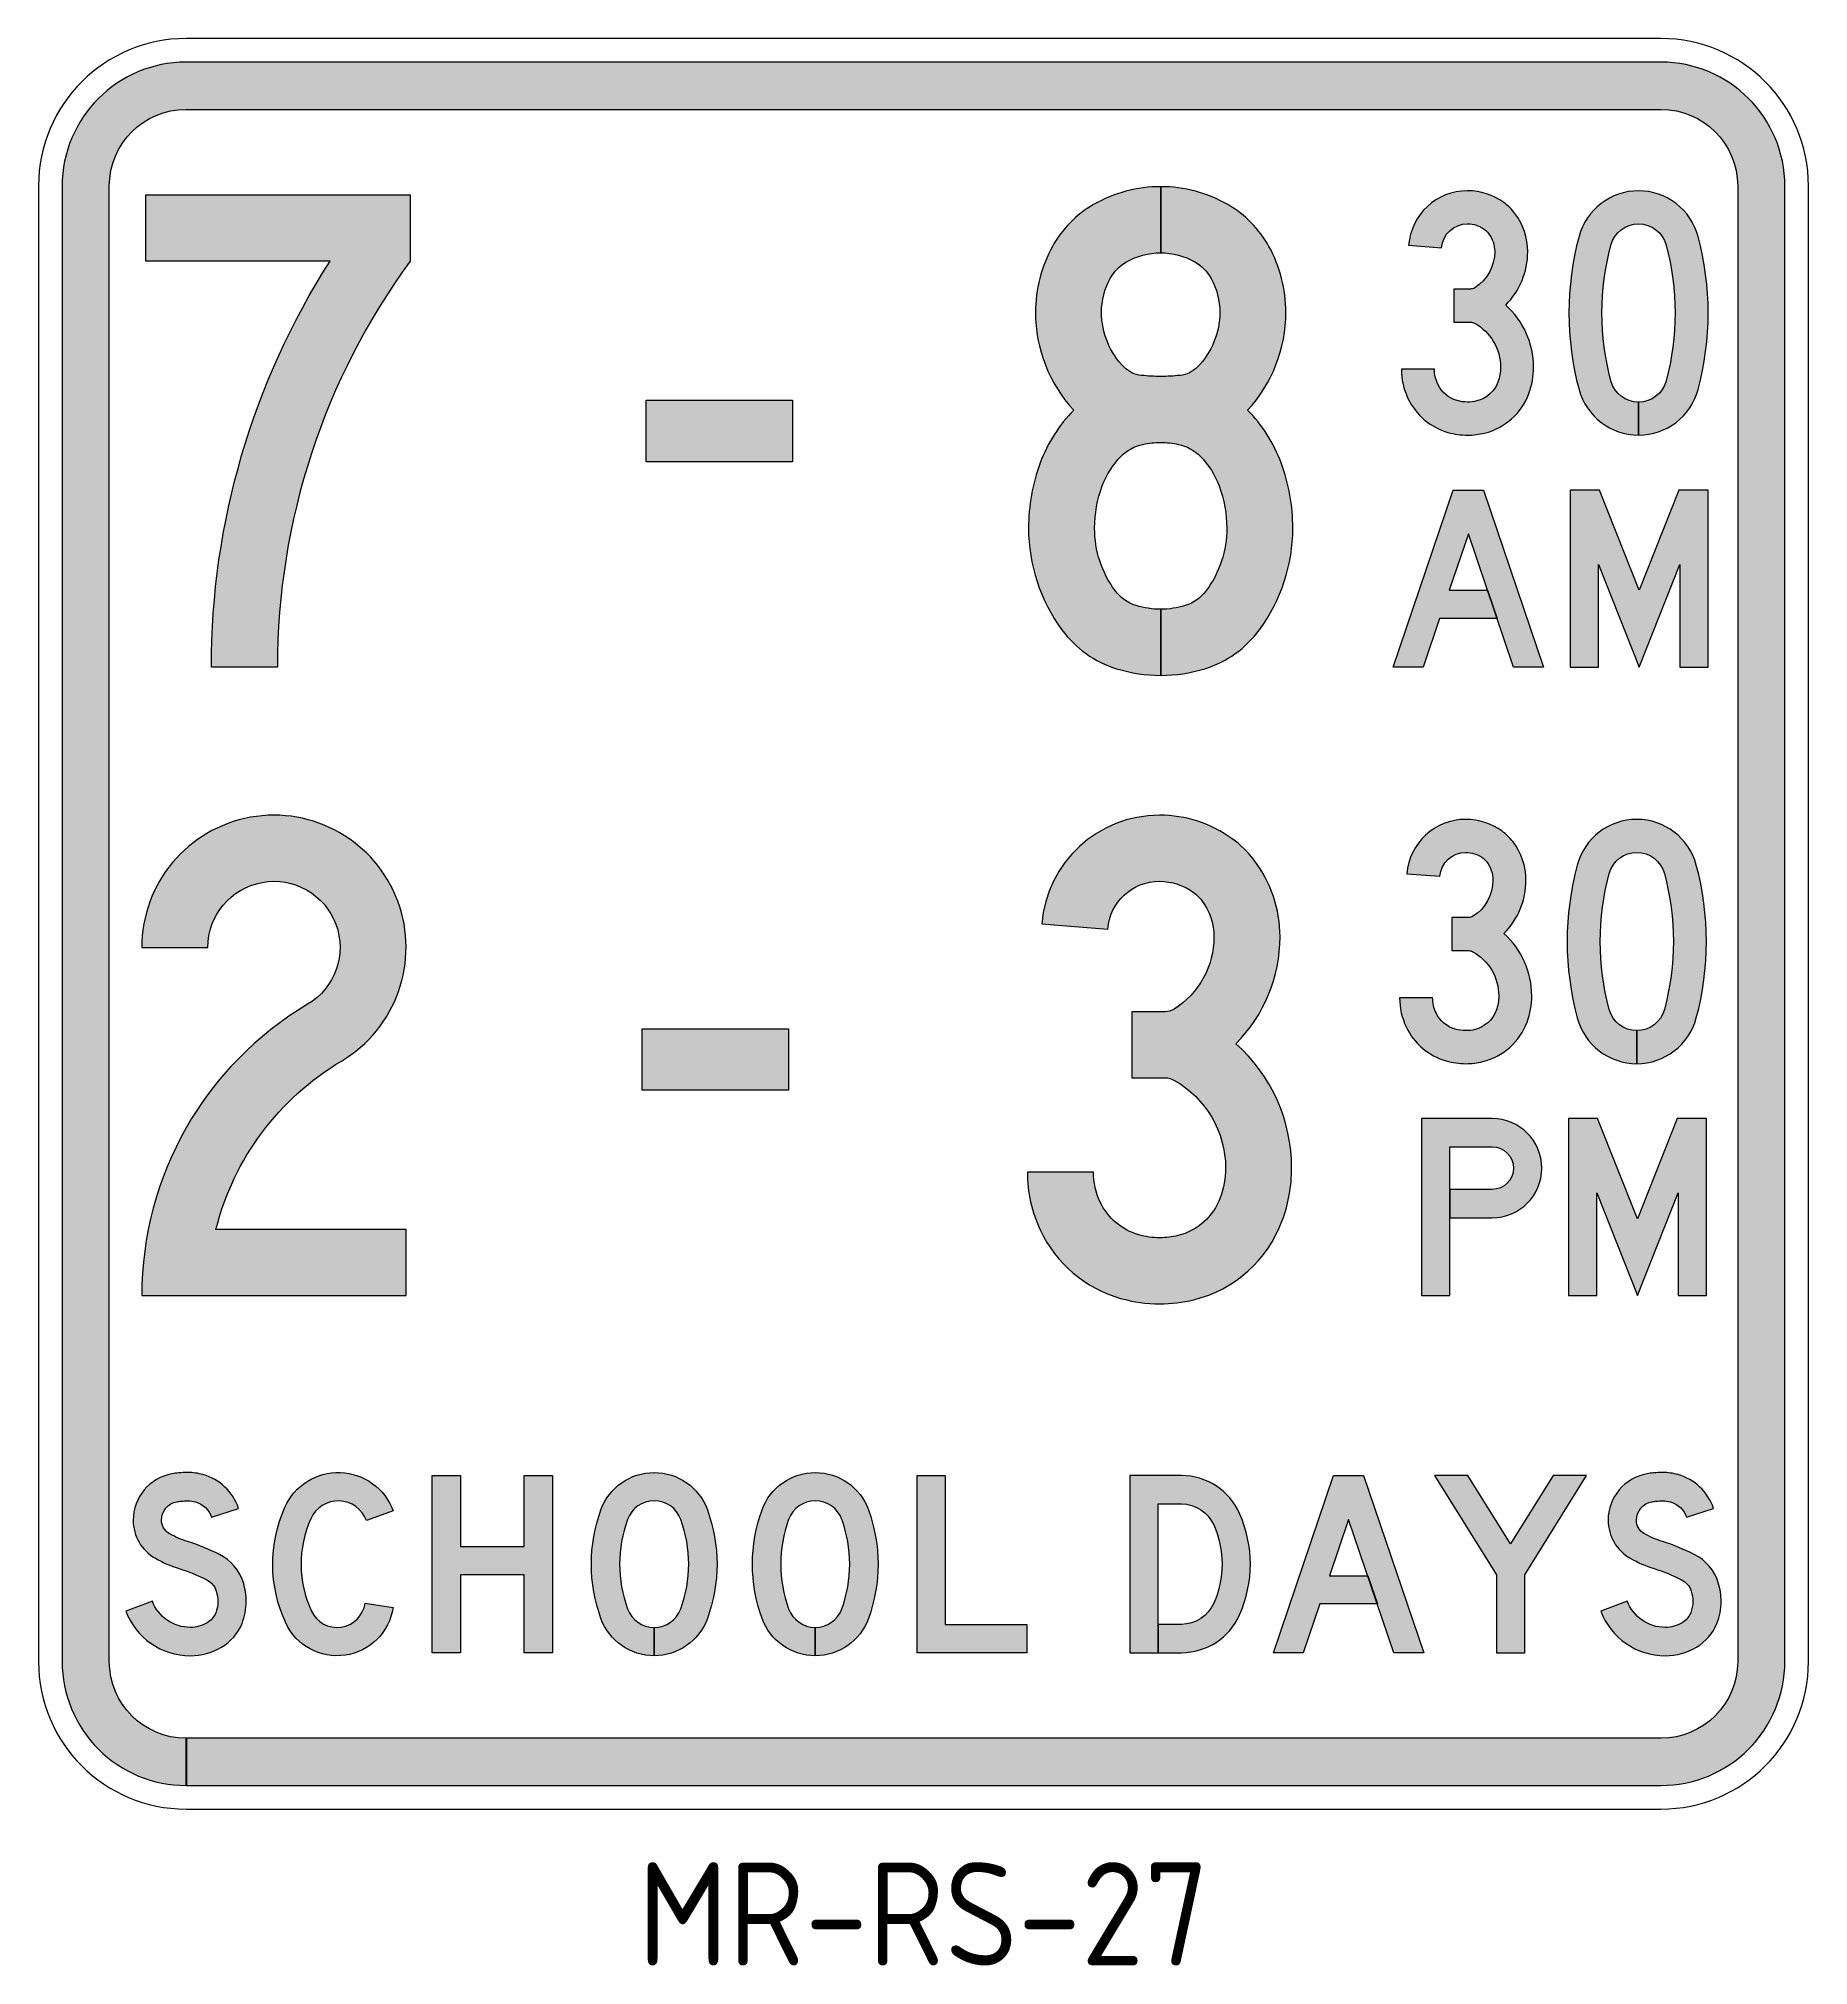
# Model space of a CAD drawing. Header units: millimetres. Extents: x 316.4 to 376.4, y 49.5 to 114.8.
import ezdxf
from ezdxf.enums import TextEntityAlignment as Align

# ---------------------------------------------------------------- set-up
doc = ezdxf.new("R2010")
doc.units = ezdxf.units.MM
doc.linetypes.add('DASHED', pattern=[19.049999999999997, 12.7, -6.35])
for name, color, linetype in [('CNSTRN', 2, 'Continuous'), ('DIM', 1, 'Continuous'), ('L20 GREY', 8, 'DASHED')]:
    doc.layers.add(name, color=color, linetype=linetype)
doc.layers.add('GSBWFILL', color=4, linetype='Continuous', lineweight=0)
doc.styles.add('T35', font='isocp2.shx', dxfattribs={"height": 3.5})
doc.styles.add('TSText', font='isocp2.shx', dxfattribs={"height": 25})

# ---------------------------------------------------------------- blocks, each defined once
blk = doc.blocks.new('*U40')
at = {"layer": 'GSBWFILL', "transparency": 33554687}
blk.add_hatch(color=256, dxfattribs=at).paths.add_polyline_path([(-249.8400000000001, -292.0000000000002), (250, -292.0000000000002, 0.414213562373095), (292, -250.0000000000002), (292, 250.0000000000002, 0.414213562373095), (250, 292.0000000000002), (-250, 292.0000000000003, 0.414213562373095), (-292, 250.0000000000003), (-292, -250.0000000000002, 0.414213562373095), (-250, -292.0000000000002), (-250, -276.0000000000002, -0.414213562373095), (-276, -250.0000000000002), (-276, 250.0000000000002, -0.414213562373095), (-250, 276.0000000000002), (250, 276.0000000000002, -0.414213562373095), (276, 250.0000000000002), (276, -250.0000000000003, -0.414213562373095), (250, -276.0000000000003), (-249.8400000000001, -276.0000000000002)])
at = {"layer": 'GSBWFILL', "linetype": 'Continuous', "transparency": 33554687}
for points in [[(-250, -300.0000000000002), (250, -300.0000000000002, 0.414213562373095), (300, -250.0000000000002), (300, 250.0000000000002, 0.414213562373095), (250, 300.0000000000002), (-250, 300.0000000000003, 0.414213562373095), (-300, 250.0000000000003), (-300, -250.0000000000002, 0.414213562373095), (-250, -300.0000000000002)], [(-249.8400000000001, -292.0000000000002), (250, -292.0000000000002, 0.414213562373095), (292, -250.0000000000002), (292, 250.0000000000002, 0.414213562373095), (250, 292.0000000000002), (-250, 292.0000000000003, 0.414213562373095), (-292, 250.0000000000003), (-292, -250.0000000000002, 0.414213562373095), (-250, -292.0000000000002), (-250, -276.0000000000002, -0.414213562373095), (-276, -250.0000000000002), (-276, 250.0000000000002, -0.414213562373095), (-250, 276.0000000000002), (250, 276.0000000000002, -0.414213562373095), (276, 250.0000000000002), (276, -250.0000000000003, -0.414213562373095), (250, -276.0000000000003), (-249.8400000000001, -276.0000000000002), (-249.8400000000001, -292.0000000000002)]]:
    blk.add_lwpolyline(points, format="xyb", close=True, dxfattribs=at).dxf.unprotected_set("ltscale", 0)
at = {"layer": 'GSBWFILL', "color": 250, "transparency": 33554687, "style": 'TSText'}
for s in ['levels:GSCOLORFILL|GSBWFILL|GSOUTLINE', 'panelStyle:MR-RS-11-SCHOOL.ssm', 'chevronShoulderRadius:300.000', 'constructPanels:900|600|450', 'panelBorderRadius:300.000', 'chevronTipRadius:300.000', 'constructPanelMode:0', 'panelRoundCorners:0', 'panelStation:none', 'panelHeightLock:1', 'panelWidthLock:1', 'heightRounding:2', 'legendMaterial:0', 'panelName:name', 'widthRounding:2', 'panelStandard:1', 'panelMounting:1', 'panelMaterial:0', 'panelQuantity:1', 'marginAlign:9', 'panelShape:0', 'panelSizes:', 'version:2']:
    blk.add_text(s, height=0.001, dxfattribs=at).set_placement((0, 299.9980000000003), align=Align.CENTER)
blk = doc.blocks.new('*U3')
at = {"layer": 'GSBWFILL'}
h = blk.add_hatch(color=256, dxfattribs=at)
edge = h.paths.add_edge_path()
edge.add_arc((70.1138021978752, 139.8349602439575), 31.66503975604246, 74.46761882983742, 89.99999999999937, ccw=False)
edge.add_arc((71.36961921618118, 144.3533723390851), 26.97535701145702, 18.43416843661788, 74.46761882983628, ccw=False)
edge.add_line((96.96080605563552, 152.8833806652067), (127.318809418287, 163.002255693254))
edge.add_arc((71.36961921618013, 144.353372339084), 58.97535701145839, 18.43416843661881, 74.46761882983712)
edge.add_arc((70.11380219787513, 139.8349602439581), 63.66503975604186, 74.46761882983803, 90.00000000000006)
edge.add_arc((70.11380219787479, 87.17811100693719), 116.3218889930628, 89.99999999999987, 95.20208452342816)
edge.add_arc((67.43430500120193, 116.6089654807103), 86.76931042056951, 95.20208452342852, 100.0660043927368)
edge.add_arc((61.58281260194144, 149.5723280011554), 53.29061223869738, 100.0660043927364, 179.9999999999999)
edge.add_arc((57.59622376642022, 149.5723280011556), 49.30402340317619, 180.0000000000001, 240.52539161732)
edge.add_arc((102.7723739602681, 229.5035335058323), 141.1184131237857, 240.5253916173195, 252.4229875600029)
edge.add_arc((-5.154268137836397, -111.1985611304839), 216.2694397253923, 63.49479254048009, 72.42298756000332, ccw=False)
edge.add_arc((81.8551508929528, 63.27562188433962), 21.30308483623306, 17.092358613637998, 63.49479254048009, ccw=False)
edge.add_arc((63.63858117502647, 57.67413260573667), 40.36141882497338, -1.1368683772161603e-13, 17.092358613637487, ccw=False)
edge.add_arc((69.91031519401423, 57.67413260573653), 34.08968480598563, -21.835978028378975, 1.1368683772161603e-13, ccw=False)
edge.add_arc((80.10296240503372, 53.58993848622089), 23.1092158372125, 300.4201037662424, 338.16402197162085, ccw=False)
edge.add_arc((72.8177436446915, 65.99731672222809), 37.49731672222812, 270.00000000000006, 300.4201037662424, ccw=False)
edge.add_arc((72.81774364469152, 74.31938926379087), 45.8193892637909, 200.6540005308844, 270.00000000000006, ccw=False)
edge.add_line((29.94328044301864, 58.15780401743604), (-1.13686837721616e-13, 46.87064510517077))
edge.add_arc((72.81774364469149, 74.31938926379078), 77.81938926379081, 200.6540005308842, 269.9999999999999)
edge.add_arc((72.81774364469143, 65.9973167222284), 69.49731672222843, 269.9999999999999, 300.4201037662422)
edge.add_arc((80.10296240503381, 53.58993848622085), 55.10921583721243, 300.4201037662423, 338.1640219716208)
edge.add_arc((69.91031519401425, 57.67413260573646), 66.08968480598561, 338.1640219716209, 360.0000000000001)
edge.add_arc((63.63858117502667, 57.67413260573663), 72.36141882497319, 359.9999999999999, 377.0923586136376)
edge.add_arc((81.85515089295305, 63.2756218843399), 53.30308483623273, 17.09235861363743, 63.49479254047981)
edge.add_arc((-5.154268137833228, -111.198561130476), 248.2694397253839, 63.49479254047989, 72.4229875600031)
edge.add_arc((102.7723739602719, 229.5035335058409), 109.118413123795, 240.5253916173198, 252.4229875600031, ccw=False)
edge.add_arc((57.59622376642032, 149.5723280011554), 17.30402340317604, 179.9999999999995, 240.5253916173191, ccw=False)
edge.add_arc((61.58281260194153, 149.5723280011556), 21.29061223869724, 100.06600439273649, 180.0000000000001, ccw=False)
edge.add_arc((67.4343050012016, 116.6089654807101), 54.76931042056966, 95.20208452342831, 100.06600439273649, ccw=False)
edge.add_arc((70.11380219787529, 87.17811100693228), 84.32188899306769, 89.99999999999977, 95.20208452342808, ccw=False)
blk.add_lwpolyline([(70.11380219787551, 171.5, -0.06787675261042452), (78.59315953967004, 170.3435695505434, -0.2494830365654269), (96.96080605563552, 152.8833806652067), (127.318809418287, 163.002255693254, 0.2494830365654264), (87.16221351932367, 201.1749061075884, 0.06787675261042452), (70.11380219787506, 203.5, 0.02270227471950201), (59.56703468978421, 203.0208818389779, 0.02122604096759155), (52.26854324855614, 202.0426409332105, 0.3636441175402912), (8.292200363244035, 149.5723280011555, 0.2704077510795036), (33.33678063119186, 106.6495351923277, 0.0519597405227712), (60.15638590907119, 94.97367033413467, -0.03897631886995447), (91.3622734742722, 82.33962051430993, -0.2052815878054308), (102.2173258005501, 69.53687228439209, -0.07471806484743376), (103.9999999999999, 57.67413260573662, -0.09556678149168694), (101.5541485995273, 44.99444737401317, -0.1661941654668835), (91.80399884476228, 33.66202833871628, -0.1335177693873042), (72.81774364469155, 28.49999999999997, -0.3121642975364797), (29.94328044301864, 58.15780401743604), (-1.13686837721616e-13, 46.87064510517077, 0.3121642975364798), (72.81774364469138, -3.500000000000028, 0.1335177693873042), (108.0067626559154, 6.067274401056522, 0.1661941654668837), (131.2582269663246, 33.09202205901265, 0.09556678149168694), (135.9999999999999, 57.67413260573656, 0.07471806484743371), (132.8039568942248, 78.94208351750389, 0.2052815878054319), (105.6432062565886, 110.9762222482267, 0.03897631886995447), (69.8199839289999, 125.4796512773732, -0.05195974052277098), (49.08199018496825, 134.5078979602233, -0.2704077510795024), (40.29220036324429, 149.5723280011556, -0.3636441175402912), (57.86158500182572, 170.5352150791966, -0.02122604096759155), (62.46843668024738, 171.1526866203946, -0.02270227471950201)], format="xyb", close=True, dxfattribs=at)
blk = doc.blocks.new('*U4')
at = {"layer": 'GSBWFILL', "linetype": 'Continuous'}
blk.add_hatch(color=256, dxfattribs=at).paths.add_polyline_path([(13.72124205111108, 164.4021739130435, 0.2166768782576797), (14.62675417347889, 33.60638297872346, 0.7444135620073872), (136, 51.04683606026732), (104.3509964946425, 55.77341803013366, -0.7444135620073867), (43.66437358138194, 47.05319148936167, -0.2166768782576799), (42.94225631924041, 151.3586956521739, -0.6740116141040629), (105.934343747456, 149.1418350505327), (136, 160.0988562745634, 0.6740116141040616)])
at = {"layer": 'GSBWFILL'}
blk.add_lwpolyline([(136, 51.04683606026732, -0.744413562007387), (14.6267541734789, 33.60638297872336, -0.2166768782576799), (13.72124205111101, 164.4021739130435, -0.674011614104063), (136, 160.0988562745634), (105.934343747456, 149.1418350505327, 0.6740116141040626), (42.94225631924041, 151.3586956521739, 0.21667687825768), (43.66437358138194, 47.05319148936167, 0.744413562007387), (104.3509964946425, 55.77341803013366)], format="xyb", close=True, dxfattribs=at)
blk = doc.blocks.new('*U5')
at = {"layer": 'GSBWFILL', "linetype": 'Continuous'}
blk.add_hatch(color=256, dxfattribs=at).paths.add_polyline_path([(0, 0), (32, 0), (32, 88), (104, 88), (104, 0), (136, 0), (136, 200), (104, 200), (104, 120), (32, 120), (32, 200), (0, 200)])
at = {"layer": 'GSBWFILL'}
blk.add_lwpolyline([(0, 200), (32, 200), (32, 120), (104, 120), (104, 200), (136, 200), (136, 0), (104, 0), (104, 88), (32, 88), (32, 0), (0, 0)], close=True, dxfattribs=at)
blk = doc.blocks.new('*U6')
at = {"layer": 'GSBWFILL', "linetype": 'Continuous'}
blk.add_hatch(color=256, dxfattribs=at).paths.add_polyline_path([(10.8974677644866, 161.4928538138885, 0.177215189873418), (10.89746776448655, 38.50714618611153, 0.3148253933391206), (71, -3.499999999999993), (71, 28.5, -0.3148253933391204), (40.9487338822433, 49.50357309305578, -0.1772151898734181), (40.94873388224336, 150.4964269069443, -0.6989247311827949), (101.0512661177567, 150.4964269069442, -0.177215189873418), (101.0512661177567, 49.50357309305575, -0.3147395270879065), (71.00999999999999, 28.50000156250005), (71.00999999999999, -3.499999218749977, 0.3147824596861237), (131.1025322355135, 38.5071461861116, 0.1772151898734178), (131.1025322355134, 161.4928538138885, 0.6989247311827947)])
at = {"layer": 'GSBWFILL'}
blk.add_lwpolyline([(71, -3.499999999999986, -0.3148253933391205), (10.89746776448658, 38.50714618611153, -0.1772151898734181), (10.89746776448658, 161.4928538138885, -0.6989247311827952), (131.1025322355134, 161.4928538138885, -0.1772151898734181), (131.1025322355134, 38.50714618611148, -0.3147824596861233), (71.00999999999999, -3.499999218749981), (71.00999999999999, 28.50000156250004, 0.3147395270879066), (101.0512661177567, 49.50357309305574, 0.1772151898734181), (101.0512661177567, 150.4964269069443, 0.6989247311827952), (40.94873388224335, 150.4964269069442, 0.1772151898734181), (40.94873388224329, 49.50357309305576, 0.3148253933391204), (71, 28.5)], format="xyb", close=True, dxfattribs=at)
blk = doc.blocks.new('*U7')
at = {"layer": 'GSBWFILL', "linetype": 'Continuous'}
blk.add_hatch(color=256, dxfattribs=at).paths.add_polyline_path([(10.8974677644866, 161.4928538138885, 0.177215189873418), (10.89746776448655, 38.50714618611153, 0.3148253933391206), (71, -3.499999999999993), (71, 28.5, -0.3148253933391204), (40.9487338822433, 49.50357309305578, -0.1772151898734181), (40.94873388224336, 150.4964269069443, -0.6989247311827949), (101.0512661177567, 150.4964269069442, -0.177215189873418), (101.0512661177567, 49.50357309305575, -0.3147395270879065), (71.00999999999999, 28.50000156250005), (71.00999999999999, -3.499999218749977, 0.3147824596861237), (131.1025322355135, 38.5071461861116, 0.1772151898734178), (131.1025322355134, 161.4928538138885, 0.6989247311827947)])
at = {"layer": 'GSBWFILL'}
blk.add_lwpolyline([(71, -3.499999999999986, -0.3148253933391205), (10.89746776448658, 38.50714618611153, -0.1772151898734181), (10.89746776448658, 161.4928538138885, -0.6989247311827952), (131.1025322355134, 161.4928538138885, -0.1772151898734181), (131.1025322355134, 38.50714618611148, -0.3147824596861233), (71.00999999999999, -3.499999218749981), (71.00999999999999, 28.50000156250004, 0.3147395270879066), (101.0512661177567, 49.50357309305574, 0.1772151898734181), (101.0512661177567, 150.4964269069443, 0.6989247311827952), (40.94873388224335, 150.4964269069442, 0.1772151898734181), (40.94873388224329, 49.50357309305576, 0.3148253933391204), (71, 28.5)], format="xyb", close=True, dxfattribs=at)
blk = doc.blocks.new('*U8')
at = {"layer": 'GSBWFILL', "linetype": 'Continuous'}
blk.add_hatch(color=256, dxfattribs=at).paths.add_polyline_path([(32, 32), (124, 32), (124, 0), (0, 0), (0, 200), (32, 200)])
at = {"layer": 'GSBWFILL'}
blk.add_lwpolyline([(32, 32), (124, 32), (124, 0), (0, 0), (0, 200), (32, 200)], close=True, dxfattribs=at)
blk = doc.blocks.new('*U2')
at = {"layer": 'CNSTRN', "color": 28}
for name, p, xscale, yscale, zscale in [('*U3', (0, 0), 0.300000000000001, 0.300000000000001, 0.300000000000001), ('*U4', (49.80000000000018, 0), 0.300000000000001, 0.300000000000001, 0.300000000000001), ('*U5', (103.8000000000002, 0), 0.300000000000001, 0.300000000000001, 0.300000000000001), ('*U6', (157.7999999999997, 0), 0.3, 0.3, 0.3), ('*U7', (212.4000000000001, 0), 0.3, 0.3, 0.3), ('*U8', (268.2000000000003, 0), 0.3, 0.3, 0.3)]:
    blk.add_blockref(name, p, dxfattribs=dict(at, xscale=xscale, yscale=yscale, zscale=zscale))
blk = doc.blocks.new('*U10')
at = {"layer": 'GSBWFILL', "linetype": 'Continuous'}
blk.add_hatch(color=256, dxfattribs=at).paths.add_polyline_path([(0, 0), (32, 0), (32, 168), (58.06346010171023, 168, -0.2964931262111151), (94.62198769690465, 144.2318840579709, -0.212019282081777), (94.62198769690458, 55.76811594202892, -0.2964931262111143), (58.06346010171029, 32), (32.00999999999999, 31.99999999999999), (32.00999999999999, 0), (58.06346010171028, 0, 0.2964931262111141), (123.8688097730599, 42.78260869565198, 0.2120192820817773), (123.8688097730601, 157.2173913043477, 0.2964931262111152), (58.06346010171021, 200), (0, 200)])
at = {"layer": 'GSBWFILL'}
blk.add_lwpolyline([(32.00999999999999, 31.99999999999999), (32.00999999999999, 0), (58.06346010171023, 0, 0.2964931262111147), (123.86880977306, 42.78260869565205, 0.2120192820817774), (123.8688097730601, 157.2173913043478, 0.2964931262111148), (58.06346010171023, 200), (0, 200), (0, 0), (32, 0), (32, 168), (58.06346010171023, 168, -0.2964931262111147), (94.62198769690463, 144.231884057971, -0.2120192820817771), (94.62198769690457, 55.76811594202893, -0.2964931262111147), (58.06346010171023, 32)], format="xyb", close=True, dxfattribs=at)
blk = doc.blocks.new('*U11')
at = {"layer": 'GSBWFILL', "linetype": 'Continuous'}
blk.add_hatch(color=256, dxfattribs=at).paths.add_polyline_path([(0, 0), (68, 200), (102, 200), (170, 0), (136.2009704281322, 0), (85, 150.5910894945062), (63.37275643622598, 86.9815496010532), (106.6166813670329, 86.9815496010532), (117.4966813670329, 54.9815496010532), (52.49275643622593, 54.9815496010532), (33.79902957186789, 0)])
at = {"layer": 'GSBWFILL'}
blk.add_lwpolyline([(0, 0), (68, 200), (102, 200), (170, 0), (136.2009704281322, 0), (85, 150.5910894945062), (63.37275643622598, 86.9815496010532), (106.6166813670329, 86.9815496010532), (117.4966813670329, 54.9815496010532), (52.49275643622593, 54.9815496010532), (33.79902957186789, 0)], close=True, dxfattribs=at)
blk = doc.blocks.new('*U12')
at = {"layer": 'GSBWFILL', "linetype": 'Continuous'}
blk.add_hatch(color=256, dxfattribs=at).paths.add_polyline_path([(70.00000000000001, 87.99999999999996), (70, 0), (102, 0), (102, 87.99999999999997), (172, 200), (134.2640754717736, 200), (86.00000000000001, 122.7774792451623), (37.73592452822641, 200), (0, 200)])
at = {"layer": 'GSBWFILL'}
blk.add_lwpolyline([(70, 0), (102, 0), (102, 87.99999999999997), (172, 200), (134.2640754717736, 200), (86, 122.7774792451623), (37.73592452822641, 200), (0, 200), (70, 87.99999999999997)], close=True, dxfattribs=at)
blk = doc.blocks.new('*U13')
at = {"layer": 'GSBWFILL'}
h = blk.add_hatch(color=256, dxfattribs=at)
edge = h.paths.add_edge_path()
edge.add_arc((70.1138021978752, 139.8349602439575), 31.66503975604246, 74.46761882983742, 89.99999999999937, ccw=False)
edge.add_arc((71.36961921618118, 144.3533723390851), 26.97535701145702, 18.43416843661788, 74.46761882983628, ccw=False)
edge.add_line((96.96080605563552, 152.8833806652067), (127.318809418287, 163.002255693254))
edge.add_arc((71.36961921618013, 144.353372339084), 58.97535701145839, 18.43416843661881, 74.46761882983712)
edge.add_arc((70.11380219787513, 139.8349602439581), 63.66503975604186, 74.46761882983803, 90.00000000000006)
edge.add_arc((70.11380219787479, 87.17811100693719), 116.3218889930628, 89.99999999999987, 95.20208452342816)
edge.add_arc((67.43430500120193, 116.6089654807103), 86.76931042056951, 95.20208452342852, 100.0660043927368)
edge.add_arc((61.58281260194144, 149.5723280011554), 53.29061223869738, 100.0660043927364, 179.9999999999999)
edge.add_arc((57.59622376642022, 149.5723280011556), 49.30402340317619, 180.0000000000001, 240.52539161732)
edge.add_arc((102.7723739602681, 229.5035335058323), 141.1184131237857, 240.5253916173195, 252.4229875600029)
edge.add_arc((-5.154268137836397, -111.1985611304839), 216.2694397253923, 63.49479254048009, 72.42298756000332, ccw=False)
edge.add_arc((81.8551508929528, 63.27562188433962), 21.30308483623306, 17.092358613637998, 63.49479254048009, ccw=False)
edge.add_arc((63.63858117502647, 57.67413260573667), 40.36141882497338, -1.1368683772161603e-13, 17.092358613637487, ccw=False)
edge.add_arc((69.91031519401423, 57.67413260573653), 34.08968480598563, -21.835978028378975, 1.1368683772161603e-13, ccw=False)
edge.add_arc((80.10296240503372, 53.58993848622089), 23.1092158372125, 300.4201037662424, 338.16402197162085, ccw=False)
edge.add_arc((72.8177436446915, 65.99731672222809), 37.49731672222812, 270.00000000000006, 300.4201037662424, ccw=False)
edge.add_arc((72.81774364469152, 74.31938926379087), 45.8193892637909, 200.6540005308844, 270.00000000000006, ccw=False)
edge.add_line((29.94328044301864, 58.15780401743604), (-1.13686837721616e-13, 46.87064510517077))
edge.add_arc((72.81774364469149, 74.31938926379078), 77.81938926379081, 200.6540005308842, 269.9999999999999)
edge.add_arc((72.81774364469143, 65.9973167222284), 69.49731672222843, 269.9999999999999, 300.4201037662422)
edge.add_arc((80.10296240503381, 53.58993848622085), 55.10921583721243, 300.4201037662423, 338.1640219716208)
edge.add_arc((69.91031519401425, 57.67413260573646), 66.08968480598561, 338.1640219716209, 360.0000000000001)
edge.add_arc((63.63858117502667, 57.67413260573663), 72.36141882497319, 359.9999999999999, 377.0923586136376)
edge.add_arc((81.85515089295305, 63.2756218843399), 53.30308483623273, 17.09235861363743, 63.49479254047981)
edge.add_arc((-5.154268137833228, -111.198561130476), 248.2694397253839, 63.49479254047989, 72.4229875600031)
edge.add_arc((102.7723739602719, 229.5035335058409), 109.118413123795, 240.5253916173198, 252.4229875600031, ccw=False)
edge.add_arc((57.59622376642032, 149.5723280011554), 17.30402340317604, 179.9999999999995, 240.5253916173191, ccw=False)
edge.add_arc((61.58281260194153, 149.5723280011556), 21.29061223869724, 100.06600439273649, 180.0000000000001, ccw=False)
edge.add_arc((67.4343050012016, 116.6089654807101), 54.76931042056966, 95.20208452342831, 100.06600439273649, ccw=False)
edge.add_arc((70.11380219787529, 87.17811100693228), 84.32188899306769, 89.99999999999977, 95.20208452342808, ccw=False)
blk.add_lwpolyline([(70.11380219787551, 171.5, -0.06787675261042452), (78.59315953967004, 170.3435695505434, -0.2494830365654269), (96.96080605563552, 152.8833806652067), (127.318809418287, 163.002255693254, 0.2494830365654264), (87.16221351932367, 201.1749061075884, 0.06787675261042452), (70.11380219787506, 203.5, 0.02270227471950201), (59.56703468978421, 203.0208818389779, 0.02122604096759155), (52.26854324855614, 202.0426409332105, 0.3636441175402912), (8.292200363244035, 149.5723280011555, 0.2704077510795036), (33.33678063119186, 106.6495351923277, 0.0519597405227712), (60.15638590907119, 94.97367033413467, -0.03897631886995447), (91.3622734742722, 82.33962051430993, -0.2052815878054308), (102.2173258005501, 69.53687228439209, -0.07471806484743376), (103.9999999999999, 57.67413260573662, -0.09556678149168694), (101.5541485995273, 44.99444737401317, -0.1661941654668835), (91.80399884476228, 33.66202833871628, -0.1335177693873042), (72.81774364469155, 28.49999999999997, -0.3121642975364797), (29.94328044301864, 58.15780401743604), (-1.13686837721616e-13, 46.87064510517077, 0.3121642975364798), (72.81774364469138, -3.500000000000028, 0.1335177693873042), (108.0067626559154, 6.067274401056522, 0.1661941654668837), (131.2582269663246, 33.09202205901265, 0.09556678149168694), (135.9999999999999, 57.67413260573656, 0.07471806484743371), (132.8039568942248, 78.94208351750389, 0.2052815878054319), (105.6432062565886, 110.9762222482267, 0.03897631886995447), (69.8199839289999, 125.4796512773732, -0.05195974052277098), (49.08199018496825, 134.5078979602233, -0.2704077510795024), (40.29220036324429, 149.5723280011556, -0.3636441175402912), (57.86158500182572, 170.5352150791966, -0.02122604096759155), (62.46843668024738, 171.1526866203946, -0.02270227471950201)], format="xyb", close=True, dxfattribs=at)
blk = doc.blocks.new('*U9')
at = {"layer": 'CNSTRN', "color": 28, "xscale": 0.3, "yscale": 0.3, "zscale": 0.3}
for name, p in [('*U10', (0, 0)), ('*U11', (48.60000000000036, 0)), ('*U12', (103.2000000000007, 0)), ('*U13', (159.6000000000013, 0))]:
    blk.add_blockref(name, p, dxfattribs=at)
blk = doc.blocks.new('*U1')
at = {"layer": 'CNSTRN'}
for name, p in [('*U2', (-270.4000000000001, 0)), ('*U9', (70, 0))]:
    blk.add_blockref(name, p, dxfattribs=at)
blk = doc.blocks.new('*U16')
at = {"layer": 'GSBWFILL', "linetype": 'Continuous'}
blk.add_hatch(color=256, dxfattribs=at).paths.add_polyline_path([(7.105427357601002e-15, 147.5), (28, 147.5, -1.720287708574407), (70.28571428606928, 123.4185057079758, 0.2647852299283486), (0, 0), (112, 0), (112, 28), (31.44511408668849, 28, -0.2002433019730203), (84.57142857142856, 99.33701141553038, 1.720287708589)])
at = {"layer": 'GSBWFILL'}
blk.add_lwpolyline([(112, 28), (31.44511408668848, 28, -0.2002433019730203), (84.57142857142856, 99.33701141553036, 1.720287708589), (0, 147.5), (28, 147.5, -1.720287708588999), (70.28571428571428, 123.4185057077652, 0.2647852299275791), (0, 0), (112, 0)], format="xyb", close=True, dxfattribs=at)
blk = doc.blocks.new('*U15')
at = {"layer": 'CNSTRN', "color": 28, "xscale": 0.8, "yscale": 0.8, "zscale": 0.8}
blk.add_blockref('*U16', (0, 0), dxfattribs=at)
blk = doc.blocks.new('*U18')
at = {"layer": 'GSBWFILL', "linetype": 'Continuous'}
blk.add_hatch(color=256, dxfattribs=at).paths.add_polyline_path([(0, 113), (0, 87), (62, 87), (62, 113)])
at = {"layer": 'GSBWFILL'}
blk.add_lwpolyline([(0, 113), (62, 113), (62, 87), (0, 86.99999999999999)], close=True, dxfattribs=at)
blk = doc.blocks.new('*U17')
at = {"layer": 'CNSTRN', "color": 28, "xscale": 0.8, "yscale": 0.8, "zscale": 0.8}
blk.add_blockref('*U18', (0, 0), dxfattribs=at)
blk = doc.blocks.new('*U20')
at = {"layer": 'GSBWFILL'}
blk.add_hatch(color=256, dxfattribs=at).paths.add_polyline_path([(79.06559385983343, 151.982865284805, -0.2572183542099593), (62.18228721631272, 121.3351973056673, -0.1418789520415105), (58.43217695634839, 120.2492134167119), (44.34591521006371, 120.2492134167119), (44.34591521006371, 92.2492134167119), (58.43217670941601, 92.24921341671187, -0.1276677439317183), (62.08645263713743, 91.3006870078609, -0.2721538480983702), (84, 54.02313043583626, -0.08871092385597339), (81.75201983615506, 41.45258501011412, -0.2487393613987962), (63.82291649832285, 25.43025094220387, -0.06050160346199018), (56.16323677358434, 24.5, -0.06985037675322504), (47.19446179470941, 25.75908780658552, -0.2154827893176531), (30.866011501809, 39.60818948092788, -0.1111791225169995), (28.00000000000001, 52.33803142670195), (0, 52.33803142670193, 0.111179122517), (5.567629022059691, 27.60852932289372, 0.2154827893176532), (39.4848053026044, -1.158586624422576, 0.06985037675322484), (56.16323677358429, -3.5, 0.06050160346199041), (70.52513625746963, -1.755779483367647, 0.2487393613987976), (108.0166441573397, 31.74848745974736, 0.08871092385597341), (112, 54.02313043583628, 0.2135633460853726), (88.41694618036468, 106.7181447952701, 0.1979256153514739), (107.0655938598335, 151.982865284805, 0.1640392514611141), (96.13756926051002, 184.3957288083818, 0.07313119875606869), (86.86127199355462, 193.4707212456755, 0.158412135086871), (56, 203.5, 0.3911906155573765), (6.147615321217472, 157.4492843924172), (34.05975567646675, 155.2328862357525, -0.3911906155573769), (56.00000000000006, 175.5, -0.15841213508687), (70.40083702608212, 170.8200241111145, -0.0731311987560689), (73.85340527747815, 167.4423800071171, -0.164039251461114)])
blk.add_lwpolyline([(108.0166441573397, 31.74848745974736, 0.08871092385597341), (112, 54.02313043583628, 0.2135633460853725), (88.41694618036468, 106.7181447952701, 0.1979256153514738), (107.0655938598335, 151.982865284805, 0.1640392514611141), (96.13756926051002, 184.3957288083818, 0.07313119875606872), (86.86127199355462, 193.4707212456755, 0.158412135086871), (56, 203.5, 0.3911906155573764), (6.147615321217472, 157.4492843924172), (34.05975567646675, 155.2328862357525, -0.3911906155573769), (56.00000000000006, 175.5, -0.1584121350868701), (70.40083702608212, 170.8200241111145, -0.07313119875606891), (73.85340527747815, 167.4423800071171, -0.164039251461114), (79.06559385983343, 151.982865284805, -0.2572183542099591), (62.18228721631272, 121.3351973056673, -0.141878952041503), (58.4321769563486, 120.2492134167119), (44.34591521006371, 120.2492134167119), (44.34591521006371, 92.24921341671188), (58.43217670941601, 92.24921341671187, -0.1276677439317183), (62.08645263713743, 91.3006870078609, -0.2721538480983702), (84, 54.02313043583626, -0.08871092385597341), (81.75201983615506, 41.45258501011412, -0.2487393613987963), (63.82291649832285, 25.43025094220387, -0.06050160346199018), (56.16323677358434, 24.5, -0.06985037675322504), (47.19446179470941, 25.75908780658552, -0.215482789317653), (30.866011501809, 39.60818948092788, -0.1111791225169995), (28, 52.33803142670195), (0, 52.33803142670193, 0.111179122517), (5.567629022059691, 27.60852932289372, 0.2154827893176532), (39.4848053026044, -1.158586624422576, 0.06985037675322482), (56.16323677358429, -3.5, 0.06050160346199041), (70.52513625746963, -1.755779483367647, 0.2487393613987975)], format="xyb", close=True, dxfattribs=at)
blk = doc.blocks.new('*U19')
at = {"layer": 'CNSTRN', "color": 28, "xscale": 0.8, "yscale": 0.8, "zscale": 0.8}
blk.add_blockref('*U20', (0, 0), dxfattribs=at)
blk = doc.blocks.new('*U22')
at = {"layer": 'GSBWFILL', "linetype": 'Continuous'}
blk.add_hatch(color=256, dxfattribs=at).paths.add_polyline_path([(0, 200), (0, 0), (32, 0), (32, 168), (80, 168, -1), (79.99999999999999, 120), (32.00999999999999, 120), (32.00999999999999, 87.99999999999999), (79.99999999999999, 88, 1), (80, 200)])
at = {"layer": 'GSBWFILL'}
blk.add_lwpolyline([(32, 168), (80, 168, -0.9999999999999999), (80, 120), (32.00999999999999, 120), (32.00999999999999, 87.99999999999999), (80, 88, 0.9999999999999997), (80, 200), (0, 200), (0, 0), (32, 0)], format="xyb", close=True, dxfattribs=at)
blk = doc.blocks.new('*U23')
at = {"layer": 'GSBWFILL', "linetype": 'Continuous'}
blk.add_hatch(color=256, dxfattribs=at).paths.add_polyline_path([(31.99999999999999, 116), (78, 0), (124, 116), (124, 0), (156, 0), (156, 200), (122.8861186431857, 200), (77.99999999999999, 86.80891820414053), (33.1138813568144, 199.9999999999999), (0, 200), (0, 0), (32, 0)])
at = {"layer": 'GSBWFILL'}
blk.add_lwpolyline([(156, 0), (156, 200), (122.8861186431857, 200), (78, 86.80891820414051), (33.11388135681437, 200), (0, 200), (0, 0), (32, 0), (32, 116), (78, 0), (124, 116), (124, 0)], close=True, dxfattribs=at)
blk = doc.blocks.new('*U21')
at = {"layer": 'CNSTRN', "color": 28, "xscale": 0.3, "yscale": 0.3, "zscale": 0.3}
for name, p in [('*U22', (0, 0)), ('*U23', (49.80000000000018, 0))]:
    blk.add_blockref(name, p, dxfattribs=at)
blk = doc.blocks.new('*U25')
at = {"layer": 'GSBWFILL'}
blk.add_hatch(color=256, dxfattribs=at).paths.add_polyline_path([(79.06559385983343, 151.982865284805, -0.2572183542099593), (62.18228721631272, 121.3351973056673, -0.1418789520415105), (58.43217695634839, 120.2492134167119), (44.34591521006371, 120.2492134167119), (44.34591521006371, 92.2492134167119), (58.43217670941601, 92.24921341671187, -0.1276677439317183), (62.08645263713743, 91.3006870078609, -0.2721538480983702), (84, 54.02313043583626, -0.08871092385597339), (81.75201983615506, 41.45258501011412, -0.2487393613987962), (63.82291649832285, 25.43025094220387, -0.06050160346199018), (56.16323677358434, 24.5, -0.06985037675322504), (47.19446179470941, 25.75908780658552, -0.2154827893176531), (30.866011501809, 39.60818948092788, -0.1111791225169995), (28.00000000000001, 52.33803142670195), (0, 52.33803142670193, 0.111179122517), (5.567629022059691, 27.60852932289372, 0.2154827893176532), (39.4848053026044, -1.158586624422576, 0.06985037675322484), (56.16323677358429, -3.5, 0.06050160346199041), (70.52513625746963, -1.755779483367647, 0.2487393613987976), (108.0166441573397, 31.74848745974736, 0.08871092385597341), (112, 54.02313043583628, 0.2135633460853726), (88.41694618036468, 106.7181447952701, 0.1979256153514739), (107.0655938598335, 151.982865284805, 0.1640392514611141), (96.13756926051002, 184.3957288083818, 0.07313119875606869), (86.86127199355462, 193.4707212456755, 0.158412135086871), (56, 203.5, 0.3911906155573765), (6.147615321217472, 157.4492843924172), (34.05975567646675, 155.2328862357525, -0.3911906155573769), (56.00000000000006, 175.5, -0.15841213508687), (70.40083702608212, 170.8200241111145, -0.0731311987560689), (73.85340527747815, 167.4423800071171, -0.164039251461114)])
blk.add_lwpolyline([(108.0166441573397, 31.74848745974736, 0.08871092385597341), (112, 54.02313043583628, 0.2135633460853725), (88.41694618036468, 106.7181447952701, 0.1979256153514738), (107.0655938598335, 151.982865284805, 0.1640392514611141), (96.13756926051002, 184.3957288083818, 0.07313119875606872), (86.86127199355462, 193.4707212456755, 0.158412135086871), (56, 203.5, 0.3911906155573764), (6.147615321217472, 157.4492843924172), (34.05975567646675, 155.2328862357525, -0.3911906155573769), (56.00000000000006, 175.5, -0.1584121350868701), (70.40083702608212, 170.8200241111145, -0.07313119875606891), (73.85340527747815, 167.4423800071171, -0.164039251461114), (79.06559385983343, 151.982865284805, -0.2572183542099591), (62.18228721631272, 121.3351973056673, -0.141878952041503), (58.4321769563486, 120.2492134167119), (44.34591521006371, 120.2492134167119), (44.34591521006371, 92.24921341671188), (58.43217670941601, 92.24921341671187, -0.1276677439317183), (62.08645263713743, 91.3006870078609, -0.2721538480983702), (84, 54.02313043583626, -0.08871092385597341), (81.75201983615506, 41.45258501011412, -0.2487393613987963), (63.82291649832285, 25.43025094220387, -0.06050160346199018), (56.16323677358434, 24.5, -0.06985037675322504), (47.19446179470941, 25.75908780658552, -0.215482789317653), (30.866011501809, 39.60818948092788, -0.1111791225169995), (28, 52.33803142670195), (0, 52.33803142670193, 0.111179122517), (5.567629022059691, 27.60852932289372, 0.2154827893176532), (39.4848053026044, -1.158586624422576, 0.06985037675322482), (56.16323677358429, -3.5, 0.06050160346199041), (70.52513625746963, -1.755779483367647, 0.2487393613987975)], format="xyb", close=True, dxfattribs=at)
blk = doc.blocks.new('*U26')
at = {"layer": 'GSBWFILL', "linetype": 'Continuous'}
blk.add_hatch(color=256, dxfattribs=at).paths.add_polyline_path([(8.543920128746691, 164.7993942348763, 0.1318518518518518), (8.543920128746663, 35.20060576512358, 0.3393449963604896), (59, -3.500000000000028), (59, 24.49999999999994, -0.3393449963604894), (35.58700107432705, 42.45813791942979, -0.1318518518518517), (35.58700107432705, 157.5418620805702, -0.7670157068062818), (82.4129989256729, 157.5418620805702, -0.1318518518518519), (82.412998925673, 42.45813791942976, -0.3392299954809404), (59.00999999999999, 24.50000206258142), (59.00999999999999, -3.499999042905955, 0.339291631812318), (109.4560798712533, 35.20060576512358, 0.1318518518518518), (109.4560798712533, 164.7993942348763, 0.7670157068062816)])
at = {"layer": 'GSBWFILL'}
blk.add_lwpolyline([(59, 24.49999999999994, -0.3393449963604899), (35.58700107432702, 42.45813791942983, -0.1318518518518517), (35.58700107432708, 157.5418620805703, -0.7670157068062822), (82.41299892567292, 157.5418620805702, -0.1318518518518519), (82.41299892567298, 42.45813791942972, -0.3392299954809397), (59.00999999999999, 24.50000206258143), (59.00999999999999, -3.499999042905962, 0.339291631812318), (109.4560798712533, 35.20060576512356, 0.1318518518518518), (109.4560798712533, 164.7993942348763, 0.7670157068062825), (8.543920128746663, 164.7993942348764, 0.1318518518518518), (8.543920128746663, 35.2006057651236, 0.3393449963604898), (59, -3.500000000000064)], format="xyb", close=True, dxfattribs=at)
blk = doc.blocks.new('*U24')
at = {"layer": 'CNSTRN', "color": 28}
for name, p, xscale, yscale, zscale in [('*U25', (0, 0), 0.4, 0.4, 0.4), ('*U26', (56.80000000000018, 0), 0.399999999999997, 0.399999999999997, 0.399999999999997)]:
    blk.add_blockref(name, p, dxfattribs=dict(at, xscale=xscale, yscale=yscale, zscale=zscale))
blk = doc.blocks.new('*U14')
at = {"layer": 'CNSTRN'}
for name, p in [('*U15', (0, 0)), ('*U19', (300.2000000000007, 0)), ('*U24', (426.4000000000015, 80)), ('*U17', (169.6000000000004, 0)), ('*U21', (433.8000000000011, 0))]:
    blk.add_blockref(name, p, dxfattribs=at)
blk = doc.blocks.new('*U29')
at = {"layer": 'GSBWFILL', "linetype": 'Continuous'}
blk.add_hatch(color=256, dxfattribs=at).paths.add_polyline_path([(78.06972671074709, 172, 0.1433369753459207), (27.72750158428391, 0), (55.72750158428391, 7.21433546582717e-15, -0.1594251602212734), (112, 171.9999999999999), (112, 200), (0, 200), (0, 172)])
at = {"layer": 'GSBWFILL'}
blk.add_lwpolyline([(78.06972671074709, 172), (0, 172), (0, 200), (112, 200), (112, 172, 0.1594251602212734), (55.72750158428391, 7.21433546582717e-15), (27.72750158428391, 0, -0.1433369753459207)], format="xyb", close=True, dxfattribs=at)
blk = doc.blocks.new('*U28')
at = {"layer": 'L20 GREY', "color": 28, "xscale": 0.8, "yscale": 0.8, "zscale": 0.8}
blk.add_blockref('*U29', (0, 0), dxfattribs=at)
blk = doc.blocks.new('*U31')
at = {"layer": 'GSBWFILL', "linetype": 'Continuous'}
blk.add_hatch(color=256, dxfattribs=at).paths.add_polyline_path([(0, 113), (0, 87), (62, 87), (62, 113)])
at = {"layer": 'GSBWFILL'}
blk.add_lwpolyline([(0, 113), (62, 113), (62, 87), (0, 86.99999999999999)], close=True, dxfattribs=at)
blk = doc.blocks.new('*U30')
at = {"layer": 'L20 GREY', "color": 28, "xscale": 0.8, "yscale": 0.8, "zscale": 0.8}
blk.add_blockref('*U31', (0, 0), dxfattribs=at)
blk = doc.blocks.new('*U33')
at = {"layer": 'GSBWFILL'}
h = blk.add_hatch(color=256, dxfattribs=at)
edge = h.paths.add_edge_path()
edge.add_line((56.00000000000064, -3.5), (56.00000000000092, 24.5))
edge.add_arc((56.00000000000064, 59.81062113154654), 35.31062113154654, 252.8547004306235, 270.00000000000045, ccw=False)
edge.add_arc((50.7385651702215, 42.75604954232757), 17.46290114943656, 216.3181404202141, 252.8547004306229, ccw=False)
edge.add_arc((72.62076107985112, 58.84078945855265), 44.6207610798511, 180.0000000000001, 216.3181404202144, ccw=False)
edge.add_arc((79.3536488953996, 58.84078945855253), 51.35364889539959, 159.6195956519129, 180, ccw=False)
edge.add_arc((64.6479124994461, 64.30407942513251), 35.66587594299474, 135.6152991639146, 159.6195956519128, ccw=False)
edge.add_arc((52.18467241956634, 76.50246818279874), 18.22646535743082, 101.74154239521732, 135.6152991639146, ccw=False)
edge.add_arc((56.00000000000019, 58.14598313310976), 36.97525912997721, 90.00000000000028, 101.7415423952175, ccw=False)
edge.add_arc((56.00000000000102, 58.14598313310452), 36.97525912998245, 78.2584576047824, 90.00000000000159, ccw=False)
edge.add_arc((59.81532758043492, 76.5024681827992), 18.22646535743047, 44.38470083608388, 78.25845760477921, ccw=False)
edge.add_arc((47.35208750055371, 64.30407942513136), 35.66587594299656, 20.38040434808738, 44.38470083608479, ccw=False)
edge.add_arc((32.64635110460118, 58.84078945855305), 51.35364889539991, -7.958078640513122e-13, 20.380404348085904, ccw=False)
edge.add_arc((39.37923892014999, 58.84078945855298), 44.6207610798511, 323.681859579785, 359.99999999999915, ccw=False)
edge.add_arc((61.26143482977916, 42.75604954232774), 17.46290114943683, 287.1452995693762, 323.6818595797856, ccw=False)
edge.add_arc((56.00000000000066, 59.81062113154431), 35.31062113154433, 270.0081131084456, 287.1452995693762, ccw=False)
edge.add_line((56.00500000000069, 24.50000035400112), (56.00500000000069, -3.499999802560779))
edge.add_arc((56.0000000000008, 59.81062113154437), 63.31062113154437, 270.0045249737364, 287.1452995693759)
edge.add_arc((61.26143482977909, 42.75604954232769), 45.46290114943683, 287.145299569376, 323.6818595797853)
edge.add_arc((39.37923892015012, 58.84078945855299), 72.620761079851, 323.6818595797849, 359.9999999999991)
edge.add_arc((32.64635110460092, 58.84078945855294), 79.35364889540017, 359.9999999999991, 380.380404348086)
edge.add_arc((47.35208750055773, 64.30407942513456), 63.66587594299166, 20.38040434808541, 44.38469850490913)
edge.add_arc((48.02916680937943, 150.2667470386242), 61.03686471202379, 317.2522134459699, 359.9999999999991)
edge.add_arc((51.26257186131361, 150.266747038624), 57.80345966008961, 359.9999999999994, 388.8387819451042)
edge.add_arc((61.45788699939048, 155.8806589120431), 46.16471156215331, 28.83878194510398, 60.15298493590952)
edge.add_arc((56.00000000000158, 146.368758132539), 57.13124186746087, 60.15298493591111, 89.99498560002408)
edge.add_line((56.00500000000007, 203.4999997812054), (56.00499999999995, 175.4999995709074))
edge.add_arc((56.00000000000151, 146.368758132539), 29.13124186746101, 60.152984935912514, 89.99016592220181, ccw=False)
edge.add_arc((61.45788699939045, 155.8806589120432), 18.16471156215332, 28.83878194510362, 60.15298493590922, ccw=False)
edge.add_arc((51.26257186131362, 150.2667470386241), 29.80345966008953, -1.0231815394945443e-12, 28.838781945104017, ccw=False)
edge.add_arc((48.02916680937949, 150.2667470386242), 33.03686471202367, 315.34136691109325, 359.9999999999991, ccw=False)
edge.add_arc((62.99283870697354, 135.4803275851826), 12.00000000000058, 275.8791627144218, 315.3413669110855, ccw=False)
edge.add_arc((55.99999999999897, 203.3901639280811), 80.26892166499408, 270.00000000000296, 275.8791627144326, ccw=False)
edge.add_arc((56.00000000000152, 203.390163928117), 80.26892166503, 264.1208372855711, 270.00000000000114, ccw=False)
edge.add_arc((49.0071612930307, 135.4803275851816), 12.00000000000021, 224.6586330889031, 264.12083728556706, ccw=False)
edge.add_arc((63.97083319062251, 150.2667470386256), 33.03686471202337, 180.0000000000026, 224.6586330889082, ccw=False)
edge.add_arc((60.73742813868815, 150.2667470386241), 29.80345966008901, 151.1612180548947, 180, ccw=False)
edge.add_arc((50.54211300061175, 155.8806589120432), 18.16471156215315, 119.84701506408979, 151.1612180548948, ccw=False)
edge.add_arc((55.99999999999996, 146.3687581325433), 29.13124186745668, 90, 119.8470150640899, ccw=False)
edge.add_line((55.99999999999996, 175.5), (56.00000000000001, 203.5))
edge.add_arc((56.00000000000007, 146.368758132543), 57.13124186745696, 90.00000000000006, 119.8470150640899)
edge.add_arc((50.54211300061158, 155.8806589120433), 46.16471156215297, 119.8470150640898, 151.1612180548947)
edge.add_arc((60.73742813868843, 150.2667470386241), 57.80345966008928, 151.1612180548948, 180)
edge.add_arc((63.97083319062314, 150.2667470386241), 61.036864712024, 180, 222.7477865540293)
edge.add_arc((64.647912499446, 64.30407942513264), 63.66587594299458, 135.6153014950906, 159.619595651913)
edge.add_arc((79.35364889539957, 58.84078945855247), 79.35364889539956, 159.6195956519129, 179.9999999999999)
edge.add_arc((72.62076107985116, 58.84078945855261), 72.62076107985115, 180, 216.3181404202143)
edge.add_arc((50.73856517022152, 42.75604954232767), 45.46290114943668, 216.3181404202143, 252.8547004306231)
edge.add_arc((56.00000000000044, 59.81062113154555), 63.31062113154555, 252.8547004306233, 270.0000000000002)
blk.add_lwpolyline([(56.00000000000064, -3.5), (56.00000000000092, 24.5, -0.07495035697348901), (45.59057335789261, 26.06919552920732, -0.1607852497479061), (36.66799314865661, 32.4133265188222, -0.1598077262231875), (28.00000000000001, 58.84078945855254, -0.08916143982530793), (31.21467939875556, 76.72477309400551, -0.1051231893643435), (39.15895618662718, 89.25138013812148, -0.1488879042940531), (48.47563722425413, 94.34755426680408, -0.05127701418262327), (56.00000000000001, 95.12124226308697, -0.05127701418263145), (63.52436277574817, 94.34755426680397, -0.1488879042940437), (72.84104381337416, 89.25138013812136, -0.1051231893643399), (80.78532060124589, 76.72477309400517, -0.08916143982530647), (84.0000000000011, 58.84078945855231, -0.159807726223187), (75.33200685134422, 32.41332651882215, -0.1607852497479088), (66.40942664210787, 26.06919552920715, -0.07491475809206483), (56.00500000000069, 24.50000035400112), (56.00500000000069, -3.499999802560779, 0.0749305021677054), (74.66371208481333, -0.6864911902613358, 0.1607852497479079), (97.89274937816789, 15.82981372332648, 0.159807726223187), (112.0000000000011, 58.84078945855174, 0.08916143982530693), (107.0325527823809, 86.47581420916765, 0.1051231790802702), (92.85151103201169, 108.8366093094088, 0.1887160136320465), (109.0660315214032, 150.2667470386233, 0.1265013008525883), (101.897269197037, 178.1480557309235, 0.1374906502384388), (84.43341089355552, 195.9219612810404, 0.1309512099891836), (56.00500000000007, 203.4999997812054), (56.00499999999995, 175.4999995709074, -0.1309298196125346), (70.49820698416904, 171.6359551869166, -0.137490650238439), (77.36981818048208, 164.6423478031435, -0.1265013008525888), (81.06603152140316, 150.2667470386236, -0.1973643972080669), (71.52852428698652, 127.0457516219718, -0.1739084422071276), (64.22200803376178, 123.5434459670171, -0.02565831514355149), (56.00000000000308, 123.121242263087, -0.02565831514355305), (47.77799196624018, 123.5434459670167, -0.1739084422071293), (40.47147571301629, 127.0457516219728, -0.197364397208066), (30.93396847859914, 150.2667470386241, -0.1265013008525907), (34.6301818195205, 164.6423478031438, -0.1374906502384366), (41.50179301583354, 171.6359551869166, -0.1309734646939165), (55.99999999999996, 175.5), (56.00000000000001, 203.5, 0.1309734646939165), (27.56658910644718, 195.9219612810405, 0.1374906502384359), (10.10273080296589, 178.1480557309244, 0.1265013008525901), (2.933968478599141, 150.2667470386241, 0.1887160136320468), (19.14848896799016, 108.8366093094091, 0.1051231790802642), (4.967447217620716, 86.47581420916845, 0.08916143982530793), (1.4210854715202e-14, 58.84078945855254, 0.1598077262231876), (14.10725062183265, 15.82981372332682, 0.1607852497479058), (37.33628791518665, -0.6864911902609947, 0.07495035697348879)], format="xyb", close=True, dxfattribs=at)
blk = doc.blocks.new('*U32')
at = {"layer": 'L20 GREY', "color": 28, "xscale": 0.799999999999987, "yscale": 0.799999999999987, "zscale": 0.799999999999987}
blk.add_blockref('*U33', (0, 0), dxfattribs=at)
blk = doc.blocks.new('*U35')
at = {"layer": 'GSBWFILL', "linetype": 'Continuous'}
blk.add_hatch(color=256, dxfattribs=at).paths.add_polyline_path([(0, 0), (68, 200), (102, 200), (170, 0), (136.2009704281322, 0), (85, 150.5910894945062), (63.37275643622598, 86.9815496010532), (106.6166813670329, 86.9815496010532), (117.4966813670329, 54.9815496010532), (52.49275643622593, 54.9815496010532), (33.79902957186789, 0)])
at = {"layer": 'GSBWFILL'}
blk.add_lwpolyline([(0, 0), (68, 200), (102, 200), (170, 0), (136.2009704281322, 0), (85, 150.5910894945062), (63.37275643622598, 86.9815496010532), (106.6166813670329, 86.9815496010532), (117.4966813670329, 54.9815496010532), (52.49275643622593, 54.9815496010532), (33.79902957186789, 0)], close=True, dxfattribs=at)
blk = doc.blocks.new('*U36')
at = {"layer": 'GSBWFILL', "linetype": 'Continuous'}
blk.add_hatch(color=256, dxfattribs=at).paths.add_polyline_path([(31.99999999999999, 116), (78, 0), (124, 116), (124, 0), (156, 0), (156, 200), (122.8861186431857, 200), (77.99999999999999, 86.80891820414053), (33.1138813568144, 199.9999999999999), (0, 200), (0, 0), (32, 0)])
at = {"layer": 'GSBWFILL'}
blk.add_lwpolyline([(156, 0), (156, 200), (122.8861186431857, 200), (78, 86.80891820414051), (33.11388135681437, 200), (0, 200), (0, 0), (32, 0), (32, 116), (78, 0), (124, 116), (124, 0)], close=True, dxfattribs=at)
blk = doc.blocks.new('*U34')
at = {"layer": 'L20 GREY', "color": 28, "xscale": 0.3, "yscale": 0.3, "zscale": 0.3}
for name, p in [('*U35', (0, 0)), ('*U36', (60, 0))]:
    blk.add_blockref(name, p, dxfattribs=at)
blk = doc.blocks.new('*U38')
at = {"layer": 'GSBWFILL'}
blk.add_hatch(color=256, dxfattribs=at).paths.add_polyline_path([(79.06559385983343, 151.982865284805, -0.2572183542099593), (62.18228721631272, 121.3351973056673, -0.1418789520415105), (58.43217695634839, 120.2492134167119), (44.34591521006371, 120.2492134167119), (44.34591521006371, 92.2492134167119), (58.43217670941601, 92.24921341671187, -0.1276677439317183), (62.08645263713743, 91.3006870078609, -0.2721538480983702), (84, 54.02313043583626, -0.08871092385597339), (81.75201983615506, 41.45258501011412, -0.2487393613987962), (63.82291649832285, 25.43025094220387, -0.06050160346199018), (56.16323677358434, 24.5, -0.06985037675322504), (47.19446179470941, 25.75908780658552, -0.2154827893176531), (30.866011501809, 39.60818948092788, -0.1111791225169995), (28.00000000000001, 52.33803142670195), (0, 52.33803142670193, 0.111179122517), (5.567629022059691, 27.60852932289372, 0.2154827893176532), (39.4848053026044, -1.158586624422576, 0.06985037675322484), (56.16323677358429, -3.5, 0.06050160346199041), (70.52513625746963, -1.755779483367647, 0.2487393613987976), (108.0166441573397, 31.74848745974736, 0.08871092385597341), (112, 54.02313043583628, 0.2135633460853726), (88.41694618036468, 106.7181447952701, 0.1979256153514739), (107.0655938598335, 151.982865284805, 0.1640392514611141), (96.13756926051002, 184.3957288083818, 0.07313119875606869), (86.86127199355462, 193.4707212456755, 0.158412135086871), (56, 203.5, 0.3911906155573765), (6.147615321217472, 157.4492843924172), (34.05975567646675, 155.2328862357525, -0.3911906155573769), (56.00000000000006, 175.5, -0.15841213508687), (70.40083702608212, 170.8200241111145, -0.0731311987560689), (73.85340527747815, 167.4423800071171, -0.164039251461114)])
blk.add_lwpolyline([(108.0166441573397, 31.74848745974736, 0.08871092385597341), (112, 54.02313043583628, 0.2135633460853725), (88.41694618036468, 106.7181447952701, 0.1979256153514738), (107.0655938598335, 151.982865284805, 0.1640392514611141), (96.13756926051002, 184.3957288083818, 0.07313119875606872), (86.86127199355462, 193.4707212456755, 0.158412135086871), (56, 203.5, 0.3911906155573764), (6.147615321217472, 157.4492843924172), (34.05975567646675, 155.2328862357525, -0.3911906155573769), (56.00000000000006, 175.5, -0.1584121350868701), (70.40083702608212, 170.8200241111145, -0.07313119875606891), (73.85340527747815, 167.4423800071171, -0.164039251461114), (79.06559385983343, 151.982865284805, -0.2572183542099591), (62.18228721631272, 121.3351973056673, -0.141878952041503), (58.4321769563486, 120.2492134167119), (44.34591521006371, 120.2492134167119), (44.34591521006371, 92.24921341671188), (58.43217670941601, 92.24921341671187, -0.1276677439317183), (62.08645263713743, 91.3006870078609, -0.2721538480983702), (84, 54.02313043583626, -0.08871092385597341), (81.75201983615506, 41.45258501011412, -0.2487393613987963), (63.82291649832285, 25.43025094220387, -0.06050160346199018), (56.16323677358434, 24.5, -0.06985037675322504), (47.19446179470941, 25.75908780658552, -0.215482789317653), (30.866011501809, 39.60818948092788, -0.1111791225169995), (28, 52.33803142670195), (0, 52.33803142670193, 0.111179122517), (5.567629022059691, 27.60852932289372, 0.2154827893176532), (39.4848053026044, -1.158586624422576, 0.06985037675322482), (56.16323677358429, -3.5, 0.06050160346199041), (70.52513625746963, -1.755779483367647, 0.2487393613987975)], format="xyb", close=True, dxfattribs=at)
blk = doc.blocks.new('*U39')
at = {"layer": 'GSBWFILL', "linetype": 'Continuous'}
blk.add_hatch(color=256, dxfattribs=at).paths.add_polyline_path([(8.543920128746691, 164.7993942348763, 0.1318518518518518), (8.543920128746663, 35.20060576512358, 0.3393449963604896), (59, -3.500000000000028), (59, 24.49999999999994, -0.3393449963604894), (35.58700107432705, 42.45813791942979, -0.1318518518518517), (35.58700107432705, 157.5418620805702, -0.7670157068062818), (82.4129989256729, 157.5418620805702, -0.1318518518518519), (82.412998925673, 42.45813791942976, -0.3392299954809404), (59.00999999999999, 24.50000206258142), (59.00999999999999, -3.499999042905955, 0.339291631812318), (109.4560798712533, 35.20060576512358, 0.1318518518518518), (109.4560798712533, 164.7993942348763, 0.7670157068062816)])
at = {"layer": 'GSBWFILL'}
blk.add_lwpolyline([(59, 24.49999999999994, -0.3393449963604899), (35.58700107432702, 42.45813791942983, -0.1318518518518517), (35.58700107432708, 157.5418620805703, -0.7670157068062822), (82.41299892567292, 157.5418620805702, -0.1318518518518519), (82.41299892567298, 42.45813791942972, -0.3392299954809397), (59.00999999999999, 24.50000206258143), (59.00999999999999, -3.499999042905962, 0.339291631812318), (109.4560798712533, 35.20060576512356, 0.1318518518518518), (109.4560798712533, 164.7993942348763, 0.7670157068062825), (8.543920128746663, 164.7993942348764, 0.1318518518518518), (8.543920128746663, 35.2006057651236, 0.3393449963604898), (59, -3.500000000000064)], format="xyb", close=True, dxfattribs=at)
blk = doc.blocks.new('*U37')
at = {"layer": 'L20 GREY', "color": 28, "xscale": 0.4, "yscale": 0.4, "zscale": 0.4}
for name, p in [('*U38', (0, 0)), ('*U39', (56.80000000000018, 0))]:
    blk.add_blockref(name, p, dxfattribs=at)
blk = doc.blocks.new('*U27')
at = {"layer": 'L20 GREY'}
for name, p in [('*U28', (-264.8000000000002, 0)), ('*U32', (34.39999999999964, 0)), ('*U37', (160.8000000000002, 80)), ('*U30', (-95.20000000000073, 0)), ('*U34', (158, 0))]:
    blk.add_blockref(name, p, dxfattribs=at)

msp = doc.modelspace()

# ---------------------------------------------------------------- block references
at = {"layer": 'CNSTRN', "xscale": 0.1, "yscale": 0.1, "zscale": 0.1}
for name, p in [('*U14', (319.927098750779, 72.24040043563053)), ('*U1', (346.4270987507791, 60.1404004356303))]:
    msp.add_blockref(name, p, dxfattribs=at)
at = {"layer": 'L20 GREY', "xscale": 0.1, "yscale": 0.1, "zscale": 0.1}
for name, p in [('*U40', (346.427098750779, 84.84040043563058)), ('*U27', (346.547098750779, 93.5404004356303))]:
    msp.add_blockref(name, p, dxfattribs=at)

# ---------------------------------------------------------------- texts
at = {"layer": 'DIM', "color": 3, "insert": (346.4275432149772, 53.0404004356306), "char_height": 3.5, "width": 16.42482756211029, "attachment_point": 2, "style": 'T35'}
msp.add_mtext('MR-RS-27', dxfattribs=at)

doc.saveas('drawing.dxf')
